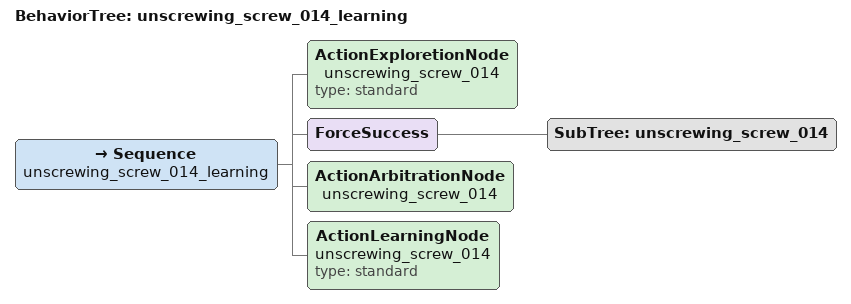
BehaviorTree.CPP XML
<?xml version="1.0"?>
<root BTCPP_format="4">
  <BehaviorTree ID="unscrewing_screw_014_learning">
    <Sequence name="unscrewing_screw_014_learning">

      <ActionExploretionNode name="unscrewing_screw_014" type="standard"/>
      <ForceSuccess>
        <SubTree ID='unscrewing_screw_014'/>
      </ForceSuccess>
      <ActionArbitrationNode name="unscrewing_screw_014"/>
      <ActionLearningNode    name="unscrewing_screw_014" type="standard"/>

    </Sequence>
  </BehaviorTree>
</root>
